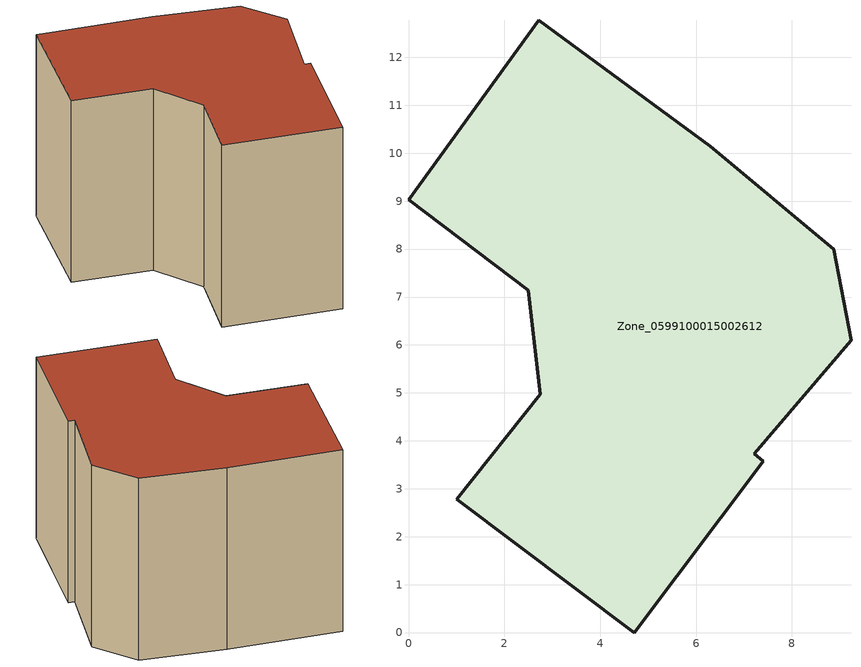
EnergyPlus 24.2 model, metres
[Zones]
Zone_0599100015002612
 floor ground (C_G): 7.21,3.73 7.4,3.57 4.71,0 1.01,2.78 2.75,4.97 2.49,7.14 0,9.03 2.72,12.77 6.29,10.14 8.87,8 9.23,6.09 z0.98
 wall outside (C_F): 6.29,10.14 2.72,12.77 0,9.03 2.49,7.14 2.75,4.97 1.01,2.78 4.71,0 7.4,3.57 7.21,3.73 9.23,6.09 8.87,8 6.29,10.14 z0.98:8.99
 roof outside (C_R): 9.23,6.09 8.87,8 6.29,10.14 2.72,12.77 0,9.03 2.49,7.14 2.75,4.97 1.01,2.78 4.71,0 7.4,3.57 7.21,3.73 z8.99
[BUILDING]
Pand.0599100015002612: North Axis=0; Terrain=City; Loads Convergence Tolerance Value=0.04; Temperature Convergence Tolerance Value=0.4; Solar Distribution=FullExterior; Maximum Number of Warmup Days=25; Minimum Number of Warmup Days=1
[Site:Location]
Rotterdam.The.Hague.AP_ZH_NLD Design_Conditions: Latitude=51.96; Longitude=4.45; Time Zone=1; Elevation=-4.5
[SITE:GROUNDTEMPERATURE:BUILDINGSURFACE]
18, 18, 18, 18, 18, 18, 18, 18, 18, 18, 18, 18
[MATERIAL] Thermal Absorptance=0.9; Solar Absorptance=0.7; Visible Absorptance=0.7
Name | Roughness | Thickness | Conductivity | Density | Specific Heat
G.TI.1975-1991 | MediumSmooth | 0.15 | 0.288461 | 540 | 1210
F.TI.1975-1991 | Rough | 0.3 | 0.230769 | 1920 | 840
R.TI.1975-1991 | MediumRough | 0.2 | 0.153846 | 1500 | 1000
[CONSTRUCTION]
C_G: G.TI.1975-1991
C_F: F.TI.1975-1991
C_R: R.TI.1975-1991
[ZONE]
Zone_0599100015002612: Type=1; Multiplier=1; Ceiling Height=Autocalculate; Volume=Autocalculate; Floor Area=autocalculate; Part of Total Floor Area=Yes
[ZONEINFILTRATION:DESIGNFLOWRATE]
Infil_Zone_0599100015002612: Zone or ZoneList or Space or SpaceList=Zone_0599100015002612; Schedule=AlwaysOn; Design Flow Rate Calculation Method=Flow/Area; Flow Rate per Floor Area=0.003; Constant Term Coefficient=1; Temperature Term Coefficient=0; Velocity Term Coefficient=0; Velocity Squared Term Coefficient=0
[HVACTEMPLATE:ZONE:IDEALLOADSAIRSYSTEM]
Zone_0599100015002612: Maximum Heating Supply Air Temperature=50; Minimum Cooling Supply Air Temperature=13; Maximum Heating Supply Air Humidity Ratio=0.0156; Minimum Cooling Supply Air Humidity Ratio=0.0077; Heating Limit=NoLimit; Cooling Limit=NoLimit; Dehumidification Control Type=ConstantSensibleHeatRatio; Cooling Sensible Heat Ratio=0.7; Dehumidification Setpoint=60; Humidification Control Type=None; Humidification Setpoint=30; Outdoor Air Method=None; Outdoor Air Flow Rate per Person=0.00944; Outdoor Air Flow Rate per Zone Floor Area=0; Outdoor Air Flow Rate per Zone=0; Demand Controlled Ventilation Type=None; Outdoor Air Economizer Type=NoEconomizer; Heat Recovery Type=None; Sensible Heat Recovery Effectiveness=0.7; Latent Heat Recovery Effectiveness=0.65
[ZONECONTROL:THERMOSTAT]
ThermostatControl_Zone_0599100015002612: Zone or ZoneList=Zone_0599100015002612; Control Type Schedule=DualSetpointControlType; Control 1=Thermostat_Zone_0599100015002612; Temperature Difference Between Cutout And Setpoint=0
[THERMOSTATSETPOINT:DUALSETPOINT]
Thermostat_Zone_0599100015002612: Heating Setpoint Temperature Schedule=HeatingSetpoint_Zone_0599100015002612; Cooling Setpoint Temperature Schedule=CoolingSetpoint_Zone_0599100015002612
[SCHEDULE:COMPACT]
HeatingSetpoint_Zone_0599100015002612: Through: 12/31, For: AllDays, Until: 24:00, 21
CoolingSetpoint_Zone_0599100015002612: Through: 12/31, For: AllDays, Until: 24:00, 24
DualSetpointControlType: Through: 12/31, For: AllDays, Until: 24:00, 4
AlwaysOn: Through: 12/31, For: AllDays, Until: 24:00, 1
